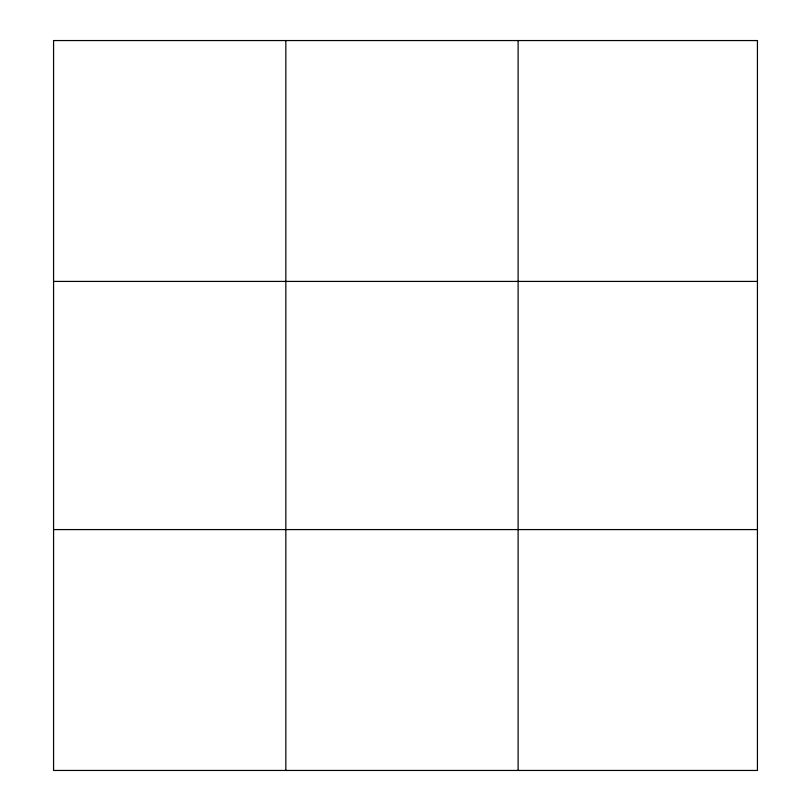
<?xml version="1.0" encoding="UTF-8"?>
<svg xmlns="http://www.w3.org/2000/svg" width="811" height="811" viewBox="0 0 811 811"><rect width="100%" height="100%" fill="white"/><g stroke="black" fill="none" stroke-linecap="round" stroke-linejoin="round"><path stroke-width="1.22" d="M285.837 40.55L285.837 770.45M518.117 40.55L518.117 770.45M53.567 281.417L757.433 281.417M53.567 529.583L757.433 529.583M757.433 40.55L757.433 770.45L53.567 770.45L53.567 40.55L757.433 40.55"/></g></svg>
